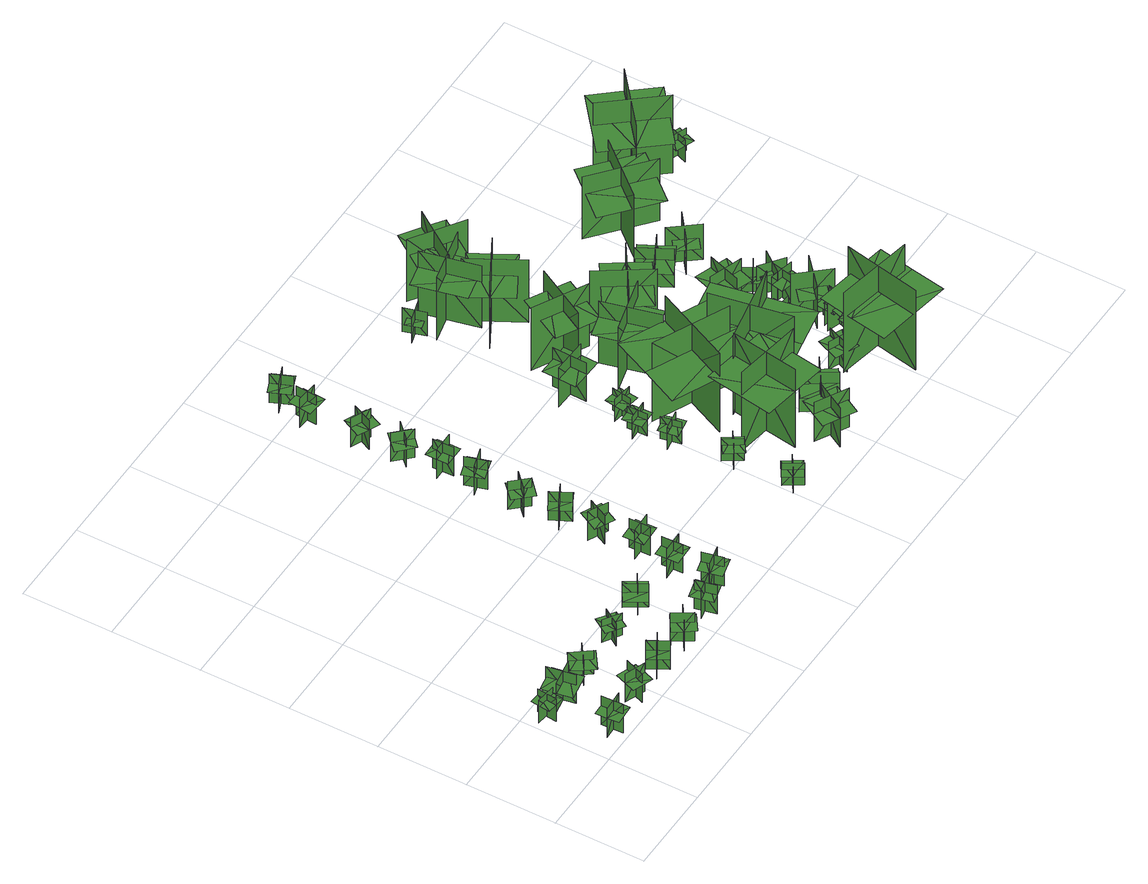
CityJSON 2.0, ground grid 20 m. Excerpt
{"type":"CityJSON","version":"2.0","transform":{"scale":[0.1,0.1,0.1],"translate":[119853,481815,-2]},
"CityObjects":{
"tree1":{"type":"SolitaryVegetationObject","geometry":[{"type":"MultiSurface","lod":"1","boundaries":[[[0,1,2]],[[0,2,3]],[[4,5,6]],[[4,6,7]],[[8,9,10]],[[8,10,11]],[[8,12,13]],[[8,13,9]]]}]},
"tree2":{"type":"SolitaryVegetationObject","geometry":[{"type":"MultiSurface","lod":"1","boundaries":[[[14,15,16]],[[14,16,17]],[[18,19,20]],[[18,20,21]],[[22,23,24]],[[22,24,25]],[[22,25,26]],[[22,26,27]]]}]},
"tree3":{"type":"SolitaryVegetationObject","geometry":[{"type":"MultiSurface","lod":"1","boundaries":[[[28,29,30]],[[28,30,31]],[[32,33,34]],[[32,34,35]],[[36,37,38]],[[36,38,39]],[[36,39,40]],[[36,40,41]]]}]},
"tree4":{"type":"SolitaryVegetationObject","geometry":[{"type":"MultiSurface","lod":"1","boundaries":[[[42,43,44]],[[42,44,45]],[[46,47,48]],[[46,48,49]],[[50,51,52]],[[50,52,53]],[[50,54,55]],[[50,55,51]]]}]},
"tree5":{"type":"SolitaryVegetationObject","geometry":[{"type":"MultiSurface","lod":"1","boundaries":[[[56,57,58]],[[56,58,59]],[[60,61,62]],[[60,62,63]],[[64,65,66]],[[64,66,67]],[[64,67,68]],[[64,68,69]]]}]},
"tree6":{"type":"SolitaryVegetationObject","geometry":[{"type":"MultiSurface","lod":"1","boundaries":[[[70,71,72]],[[70,72,73]],[[74,75,76]],[[74,76,77]],[[78,79,80]],[[78,80,81]],[[78,82,83]],[[78,83,79]]]}]},
"tree7":{"type":"SolitaryVegetationObject","geometry":[{"type":"MultiSurface","lod":"1","boundaries":[[[84,85,86]],[[84,86,87]],[[88,89,90]],[[88,90,91]],[[92,93,94]],[[92,94,95]],[[92,95,96]],[[92,96,97]]]}]},
"tree8":{"type":"SolitaryVegetationObject","geometry":[{"type":"MultiSurface","lod":"1","boundaries":[[[98,99,100]],[[98,100,101]],[[102,103,104]],[[102,104,105]],[[106,107,108]],[[106,108,109]],[[106,110,111]],[[106,111,107]]]}]},
"tree9":{"type":"SolitaryVegetationObject","geometry":[{"type":"MultiSurface","lod":"1","boundaries":[[[112,113,114]],[[112,114,115]],[[116,117,118]],[[116,118,119]],[[120,121,122]],[[120,122,123]],[[120,123,124]],[[120,124,125]]]}]},
"tree10":{"type":"SolitaryVegetationObject","geometry":[{"type":"MultiSurface","lod":"1","boundaries":[[[126,127,128]],[[126,128,129]],[[130,131,132]],[[130,132,133]],[[134,135,136]],[[134,136,137]],[[134,138,139]],[[134,139,135]]]}]},
"tree11":{"type":"SolitaryVegetationObject","geometry":[{"type":"MultiSurface","lod":"1","boundaries":[[[140,141,142]],[[140,142,143]],[[144,145,146]],[[144,146,147]],[[148,149,150]],[[148,150,151]],[[148,152,153]],[[148,153,149]]]}]},
"tree12":{"type":"SolitaryVegetationObject","geometry":[{"type":"MultiSurface","lod":"1","boundaries":[[[154,155,156]],[[154,156,157]],[[158,159,160]],[[158,160,161]],[[162,163,164]],[[162,164,165]],[[162,166,167]],[[162,167,163]]]}]},
"tree13":{"type":"SolitaryVegetationObject","geometry":[{"type":"MultiSurface","lod":"1","boundaries":[[[168,169,170]],[[168,170,171]],[[172,173,174]],[[172,174,175]],[[176,177,178]],[[176,178,179]],[[176,180,181]],[[176,181,177]]]}]},
"tree14":{"type":"SolitaryVegetationObject","geometry":[{"type":"MultiSurface","lod":"1","boundaries":[[[182,183,184]],[[182,184,185]],[[186,187,188]],[[186,188,189]],[[190,191,192]],[[190,192,193]],[[190,194,195]],[[190,195,191]]]}]},
"tree15":{"type":"SolitaryVegetationObject","geometry":[{"type":"MultiSurface","lod":"1","boundaries":[[[196,197,198]],[[196,198,199]],[[200,201,202]],[[200,202,203]],[[204,205,206]],[[204,206,207]],[[204,208,209]],[[204,209,205]]]}]},
"tree16":{"type":"SolitaryVegetationObject","geometry":[{"type":"MultiSurface","lod":"1","boundaries":[[[210,211,212]],[[210,212,213]],[[214,215,216]],[[214,216,217]],[[218,219,220]],[[218,220,221]],[[218,222,223]],[[218,223,219]]]}]},
"tree17":{"type":"SolitaryVegetationObject","geometry":[{"type":"MultiSurface","lod":"1","boundaries":[[[224,225,226]],[[224,226,227]],[[228,229,230]],[[228,230,231]],[[232,233,234]],[[232,234,235]],[[232,236,237]],[[232,237,233]]]}]},
"tree18":{"type":"SolitaryVegetationObject","geometry":[{"type":"MultiSurface","lod":"1","boundaries":[[[238,239,240]],[[238,240,241]],[[242,243,244]],[[242,244,245]],[[246,247,248]],[[246,248,249]],[[246,250,251]],[[246,251,247]]]}]},
"tree19":{"type":"SolitaryVegetationObject","geometry":[{"type":"MultiSurface","lod":"1","boundaries":[[[252,253,254]],[[252,254,255]],[[256,257,258]],[[256,258,259]],[[260,261,262]],[[260,262,263]],[[260,264,265]],[[260,265,261]]]}]},
"tree20":{"type":"SolitaryVegetationObject","geometry":[{"type":"MultiSurface","lod":"1","boundaries":[[[266,267,268]],[[266,268,269]],[[270,271,272]],[[270,272,273]],[[274,275,276]],[[274,276,277]],[[274,278,279]],[[274,279,275]]]}]},
"tree21":{"type":"SolitaryVegetationObject","geometry":[{"type":"MultiSurface","lod":"1","boundaries":[[[280,281,282]],[[280,282,283]],[[284,285,286]],[[284,286,287]],[[288,289,290]],[[288,290,291]],[[288,292,293]],[[288,293,289]]]}]},
"tree22":{"type":"SolitaryVegetationObject","geometry":[{"type":"MultiSurface","lod":"1","boundaries":[[[294,295,296]],[[294,296,297]],[[298,299,300]],[[298,300,301]],[[302,303,304]],[[302,304,305]],[[302,306,307]],[[302,307,303]]]}]},
"tree23":{"type":"SolitaryVegetationObject","geometry":[{"type":"MultiSurface","lod":"1","boundaries":[[[308,309,310]],[[308,310,311]],[[312,313,314]],[[312,314,315]],[[316,317,318]],[[316,318,319]],[[316,319,320]],[[316,320,321]]]}]},
"tree24":{"type":"SolitaryVegetationObject","geometry":[{"type":"MultiSurface","lod":"1","boundaries":[[[322,323,324]],[[322,324,325]],[[326,327,328]],[[326,328,329]],[[330,331,332]],[[330,332,333]],[[330,333,334]],[[330,334,335]]]}]},
"tree25":{"type":"SolitaryVegetationObject","geometry":[{"type":"MultiSurface","lod":"1","boundaries":[[[336,337,338]],[[336,338,339]],[[340,341,342]],[[340,342,343]],[[344,345,346]],[[344,346,347]],[[344,347,348]],[[344,348,349]]]}]},
"tree26":{"type":"SolitaryVegetationObject","geometry":[{"type":"MultiSurface","lod":"1","boundaries":[[[350,351,352]],[[350,352,353]],[[354,355,356]],[[354,356,357]],[[358,359,360]],[[358,360,361]],[[358,361,362]],[[358,362,363]]]}]},
"tree27":{"type":"SolitaryVegetationObject","geometry":[{"type":"MultiSurface","lod":"1","boundaries":[[[364,365,366]],[[364,366,367]],[[368,369,370]],[[368,370,371]],[[372,373,374]],[[372,374,375]],[[372,375,376]],[[372,376,377]]]}]},
"tree28":{"type":"SolitaryVegetationObject","geometry":[{"type":"MultiSurface","lod":"1","boundaries":[[[378,379,380]],[[378,380,381]],[[382,383,384]],[[382,384,385]],[[386,387,388]],[[386,388,389]],[[386,389,390]],[[386,390,391]]]}]},
"tree29":{"type":"SolitaryVegetationObject","geometry":[{"type":"MultiSurface","lod":"1","boundaries":[[[392,393,394]],[[392,394,395]],[[396,397,398]],[[396,398,399]],[[400,401,402]],[[400,402,403]],[[400,403,404]],[[400,404,405]]]}]},
"tree30":{"type":"SolitaryVegetationObject","geometry":[{"type":"MultiSurface","lod":"1","boundaries":[[[406,407,408]],[[406,408,409]],[[410,411,412]],[[410,412,413]],[[414,415,416]],[[414,416,417]],[[414,417,418]],[[414,418,419]]]}]},
"tree31":{"type":"SolitaryVegetationObject","geometry":[{"type":"MultiSurface","lod":"1","boundaries":[[[420,421,422]],[[420,422,423]],[[424,425,426]],[[424,426,427]],[[428,429,430]],[[428,430,431]],[[428,431,432]],[[428,432,433]]]}]},
"tree32":{"type":"SolitaryVegetationObject","geometry":[{"type":"MultiSurface","lod":"1","boundaries":[[[434,435,436]],[[434,436,437]],[[438,439,440]],[[438,440,441]],[[442,443,444]],[[442,444,445]],[[442,445,446]],[[442,446,447]]]}]},
"tree33":{"type":"SolitaryVegetationObject","geometry":[{"type":"MultiSurface","lod":"1","boundaries":[[[448,449,450]],[[448,450,451]],[[452,453,454]],[[452,454,455]],[[456,457,458]],[[456,458,459]],[[456,459,460]],[[456,460,461]]]}]},
"tree34":{"type":"SolitaryVegetationObject","geometry":[{"type":"MultiSurface","lod":"1","boundaries":[[[462,463,464]],[[462,464,465]],[[466,467,468]],[[466,468,469]],[[470,471,472]],[[470,472,473]],[[470,474,475]],[[470,475,471]]]}]},
"tree35":{"type":"SolitaryVegetationObject","geometry":[{"type":"MultiSurface","lod":"1","boundaries":[[[476,477,478]],[[476,478,479]],[[480,481,482]],[[480,482,483]],[[484,485,486]],[[484,486,487]],[[484,488,489]],[[484,489,485]]]}]},
"tree36":{"type":"SolitaryVegetationObject","geometry":[{"type":"MultiSurface","lod":"1","boundaries":[[[490,491,492]],[[490,492,493]],[[494,495,496]],[[494,496,497]],[[498,499,500]],[[498,500,501]],[[498,501,502]],[[498,502,503]]]}]},
"tree37":{"type":"SolitaryVegetationObject","geometry":[{"type":"MultiSurface","lod":"1","boundaries":[[[504,505,506]],[[504,506,507]],[[508,509,510]],[[508,510,511]],[[512,513,514]],[[512,514,515]],[[512,516,517]],[[512,517,513]]]}]},
"tree38":{"type":"SolitaryVegetationObject","geometry":[{"type":"MultiSurface","lod":"1","boundaries":[[[518,519,520]],[[518,520,521]],[[522,523,524]],[[522,524,525]],[[526,527,528]],[[526,528,529]],[[526,530,531]],[[526,531,527]]]}]},
"tree39":{"type":"SolitaryVegetationObject","geometry":[{"type":"MultiSurface","lod":"1","boundaries":[[[532,533,534]],[[532,534,535]],[[536,537,538]],[[536,538,539]],[[540,541,542]],[[540,542,543]],[[540,543,544]],[[540,544,545]]]}]},
"tree40":{"type":"SolitaryVegetationObject","geometry":[{"type":"MultiSurface","lod":"1","boundaries":[[[546,547,548]],[[546,548,549]],[[550,551,552]],[[550,552,553]],[[554,555,556]],[[554,556,557]],[[554,558,559]],[[554,559,555]]]}]},
"tree41":{"type":"SolitaryVegetationObject","geometry":[{"type":"MultiSurface","lod":"1","boundaries":[[[560,561,562]],[[560,562,563]],[[564,565,566]],[[564,566,567]],[[568,569,570]],[[568,570,571]],[[568,572,573]],[[568,573,569]]]}]},
"tree42":{"type":"SolitaryVegetationObject","geometry":[{"type":"MultiSurface","lod":"1","boundaries":[[[574,575,576]],[[574,576,577]],[[578,579,580]],[[578,580,581]],[[582,583,584]],[[582,584,585]],[[582,585,586]],[[582,586,587]]]}]},
"tree43":{"type":"SolitaryVegetationObject","geometry":[{"type":"MultiSurface","lod":"1","boundaries":[[[588,589,590]],[[588,590,591]],[[592,593,594]],[[592,594,595]],[[596,597,598]],[[596,598,599]],[[596,599,600]],[[596,600,601]]]}]},
"tree44":{"type":"SolitaryVegetationObject","geometry":[{"type":"MultiSurface","lod":"1","boundaries":[[[602,603,604]],[[602,604,605]],[[606,607,608]],[[606,608,609]],[[610,611,612]],[[610,612,613]],[[610,613,614]],[[610,614,615]]]}]},
"tree45":{"type":"SolitaryVegetationObject","geometry":[{"type":"MultiSurface","lod":"1","boundaries":[[[616,617,618]],[[616,618,619]],[[620,621,622]],[[620,622,623]],[[624,625,626]],[[624,626,627]],[[624,627,628]],[[624,628,629]]]}]},
"tree46":{"type":"SolitaryVegetationObject","geometry":[{"type":"MultiSurface","lod":"1","boundaries":[[[630,631,632]],[[630,632,633]],[[634,635,636]],[[634,636,637]],[[638,639,640]],[[638,640,641]],[[638,641,642]],[[638,642,643]]]}]},
"tree47":{"type":"SolitaryVegetationObject","geometry":[{"type":"MultiSurface","lod":"1","boundaries":[[[644,645,646]],[[644,646,647]],[[648,649,650]],[[648,650,651]],[[652,653,654]],[[652,654,655]],[[652,655,656]],[[652,656,657]]]}]},
"tree48":{"type":"SolitaryVegetationObject","geometry":[{"type":"MultiSurface","lod":"1","boundaries":[[[658,659,660]],[[658,660,661]],[[662,663,664]],[[662,664,665]],[[666,667,668]],[[666,668,669]],[[666,669,670]],[[666,670,671]]]}]},
"tree49":{"type":"SolitaryVegetationObject","geometry":[{"type":"MultiSurface","lod":"1","boundaries":[[[672,673,674]],[[672,674,675]],[[676,677,678]],[[676,678,679]],[[680,681,682]],[[680,682,683]],[[680,683,684]],[[680,684,685]]]}]},
"tree50":{"type":"SolitaryVegetationObject","geometry":[{"type":"MultiSurface","lod":"1","boundaries":[[[686,687,688]],[[686,688,689]],[[690,691,692]],[[690,692,693]],[[694,695,696]],[[694,696,697]],[[694,697,698]],[[694,698,699]]]}]},
"tree51":{"type":"SolitaryVegetationObject","geometry":[{"type":"MultiSurface","lod":"1","boundaries":[[[700,701,702]],[[700,702,703]],[[704,705,706]],[[704,706,707]],[[708,709,710]],[[708,710,711]],[[708,711,712]],[[708,712,713]]]}]},
"tree52":{"type":"SolitaryVegetationObject","geometry":[{"type":"MultiSurface","lod":"1","boundaries":[[[714,715,716]],[[714,716,717]],[[718,719,720]],[[718,720,721]],[[722,723,724]],[[722,724,725]],[[722,725,726]],[[722,726,727]]]}]},
"tree53":{"type":"SolitaryVegetationObject","geometry":[{"type":"MultiSurface","lod":"1","boundaries":[[[728,729,730]],[[728,730,731]],[[732,733,734]],[[732,734,735]],[[736,737,738]],[[736,738,739]],[[736,739,740]],[[736,740,741]]]}]},
"tree54":{"type":"SolitaryVegetationObject","geometry":[{"type":"MultiSurface","lod":"1","boundaries":[[[742,743,744]],[[742,744,745]],[[746,747,748]],[[746,748,749]],[[750,751,752]],[[750,752,753]],[[750,753,754]],[[750,754,755]]]}]},
"tree55":{"type":"SolitaryVegetationObject","geometry":[{"type":"MultiSurface","lod":"1","boundaries":[[[756,757,758]],[[756,758,759]],[[760,761,762]],[[760,762,763]],[[764,765,766]],[[764,766,767]],[[764,767,768]],[[764,768,769]]]}]},
"tree56":{"type":"SolitaryVegetationObject","geometry":[{"type":"MultiSurface","lod":"1","boundaries":[[[770,771,772]],[[770,772,773]],[[774,775,776]],[[774,776,777]],[[778,779,780]],[[778,780,781]],[[778,781,782]],[[778,782,783]]]}]},
"tree57":{"type":"SolitaryVegetationObject","geometry":[{"type":"MultiSurface","lod":"1","boundaries":[[[784,785,786]],[[784,786,787]],[[788,789,790]],[[788,790,791]],[[792,793,794]],[[792,794,795]],[[792,795,796]],[[792,796,797]]]}]}
},
"vertices":[
[70,59,13],[73,11,13],[73,11,92],[70,59,92],[46,31,13],[94,34,13],[94,34,92],[46,31,92],[46,31,66],[94,34,66],[92,60,66],[45,57,66],[48,5,66],[95,8,66],
[54,158,15],[10,163,15],[10,163,77],[54,158,77],[36,181,15],[31,137,15],[31,137,77],[36,181,77],[36,181,60],[14,183,60],[9,139,60],[31,137,60],[53,135,60],[58,179,60],
[92,128,15],[81,190,15],[81,190,95],[92,128,95],[114,160,15],[114,160,95],[52,149,95],[52,149,15],[114,160,67],[108,193,67],[46,182,67],[52,149,67],[58,115,67],[120,126,67],
[180,66,12],[163,22,12],[163,22,90],[180,66,90],[147,51,12],[191,34,12],[191,34,90],[147,51,90],[147,51,65],[191,34,65],[200,59,65],[156,75,65],[138,27,65],[182,10,65],
[176,139,17],[146,180,17],[146,180,82],[176,139,82],[181,170,17],[181,170,82],[140,140,82],[140,140,17],[181,170,59],[164,192,59],[124,162,59],[140,140,59],[156,118,59],[197,148,59],
[232,31,12],[274,55,12],[274,55,91],[232,31,91],[267,22,12],[244,63,12],[244,63,91],[267,22,91],[267,22,65],[244,63,65],[222,50,65],[245,9,65],[290,34,65],[267,76,65],
[257,170,18],[294,146,18],[294,146,79],[257,170,79],[263,141,18],[287,178,18],[287,178,79],[263,141,79],[263,141,62],[281,129,62],[305,166,62],[287,178,62],[268,191,62],[244,154,62],
[331,60,13],[357,21,13],[357,21,92],[331,60,92],[323,24,13],[363,51,13],[363,51,92],[323,24,92],[323,24,66],[363,51,66],[349,72,66],[309,46,66],[338,3,66],[377,29,66],
[356,149,17],[399,176,17],[399,176,81],[356,149,81],[386,142,17],[386,142,81],[359,185,81],[359,185,17],[386,142,59],[409,157,59],[383,200,59],[359,185,59],[336,171,59],[363,128,59],
[442,21,13],[431,67,13],[431,67,92],[442,21,92],[461,52,13],[415,41,13],[415,41,92],[461,52,92],[461,52,66],[415,41,66],[421,16,66],[467,27,66],[455,78,66],[409,66,66],
[502,94,14],[513,48,14],[513,48,93],[502,94,93],[483,63,14],[529,74,14],[529,74,93],[483,63,93],[483,63,67],[529,74,67],[523,99,67],[477,88,67],[489,37,67],[535,48,67],
[500,182,13],[502,135,13],[502,135,91],[500,182,91],[475,155,13],[523,157,13],[523,157,91],[475,155,91],[475,155,66],[523,157,66],[522,183,66],[474,181,66],[476,130,66],[524,132,66],
[535,236,13],[487,234,13],[487,234,92],[535,236,92],[508,260,13],[510,213,13],[510,213,92],[508,260,92],[508,260,66],[510,213,66],[536,214,66],[534,261,66],[482,259,66],[484,212,66],
[491,305,13],[512,348,13],[512,348,92],[491,305,92],[525,317,13],[483,338,13],[483,338,92],[525,317,92],[525,317,66],[483,338,66],[471,315,66],[513,294,66],[537,340,66],[495,361,66],
[478,400,13],[520,422,13],[520,422,92],[478,400,92],[512,389,13],[490,431,13],[490,431,92],[512,389,92],[512,389,66],[490,431,66],[467,419,66],[489,377,66],[535,401,66],[513,443,66],
[474,513,13],[506,478,13],[506,478,91],[474,513,91],[473,476,13],[507,509,13],[507,509,91],[473,476,91],[473,476,66],[507,509,66],[489,528,66],[455,495,66],[490,457,66],[525,490,66],
[520,603,13],[474,589,13],[474,589,92],[520,603,92],[487,620,13],[501,574,13],[501,574,92],[487,620,92],[487,620,66],[501,574,66],[526,582,66],[512,627,66],[463,612,66],[477,567,66],
[498,649,13],[497,696,13],[497,696,92],[498,649,92],[523,675,13],[475,674,13],[475,674,92],[523,675,92],[523,675,66],[475,674,66],[476,648,66],[523,649,66],[522,701,66],[475,700,66],
[505,774,13],[471,740,13],[471,740,91],[505,774,91],[469,774,13],[502,740,13],[502,740,91],[469,774,91],[469,774,66],[502,740,66],[520,758,66],[487,792,66],[450,755,66],[484,722,66],
[463,861,12],[506,841,12],[506,841,91],[463,861,91],[476,827,12],[496,870,12],[496,870,91],[476,827,91],[476,827,66],[496,870,66],[472,881,66],[452,838,66],[499,816,66],[519,859,66],
[484,996,12],[480,949,12],[480,949,91],[484,996,91],[457,972,12],[504,968,12],[504,968,91],[457,972,91],[457,972,66],[504,968,66],[506,994,66],[459,998,66],[454,947,66],[502,942,66],
[469,1027,13],[513,1045,13],[513,1045,92],[469,1027,92],[502,1013,13],[484,1057,13],[484,1057,92],[502,1013,92],[502,1013,67],[484,1057,67],[460,1047,67],[478,1003,67],[526,1023,67],[508,1067,67],
[799,91,18],[823,54,18],[823,54,79],[799,91,79],[793,62,18],[830,86,18],[830,86,79],[793,62,79],[793,62,62],[804,44,62],[842,67,62],[830,86,62],[818,105,62],[781,81,62],
[821,189,16],[797,226,16],[797,226,77],[821,189,77],[827,218,16],[790,194,16],[790,194,77],[827,218,77],[827,218,60],[815,237,60],[778,212,60],[790,194,60],[803,175,60],[839,200,60],
[798,316,15],[789,359,15],[789,359,76],[798,316,76],[815,340,15],[771,332,15],[771,332,76],[815,340,76],[815,340,59],[810,362,59],[767,353,59],[771,332,59],[775,310,59],[819,318,59],
[759,404,16],[803,406,16],[803,406,77],[759,404,77],[781,384,16],[779,428,16],[779,428,77],[781,384,77],[781,384,60],[803,385,60],[801,430,60],[779,428,60],[757,427,60],[759,383,60],
[782,457,16],[826,451,16],[826,451,77],[782,457,77],[800,433,16],[806,477,16],[806,477,77],[800,433,77],[800,433,60],[822,430,60],[828,474,60],[806,477,60],[784,480,60],[778,436,60],
[800,533,15],[803,610,15],[803,610,122],[800,533,122],[838,568,15],[761,571,15],[761,571,122],[838,568,122],[838,568,92],[839,607,92],[762,609,92],[761,571,92],[759,532,92],[837,529,92],
[845,209,11],[999,185,11],[999,185,227],[845,209,227],[906,125,11],[929,278,11],[929,278,227],[906,125,227],[906,125,166],[983,113,166],[1006,266,166],[929,278,166],[853,290,166],[829,137,166],
[936,100,14],[1004,63,14],[1004,63,122],[936,100,122],[950,50,14],[987,118,14],[987,118,122],[950,50,122],[950,50,92],[984,32,92],[1021,100,92],[987,118,92],[953,137,92],[916,69,92],
[944,441,13],[944,441,230],[865,271,230],[865,271,13],[985,321,13],[985,321,230],[822,397,230],[822,397,13],[1010,309,159],[1050,394,159],[846,489,159],[807,404,159],[767,319,159],[971,225,159],
[982,113,13],[1047,156,13],[1047,156,121],[982,113,121],[1033,102,13],[990,167,13],[990,167,121],[1033,102,121],[1033,102,91],[1065,124,91],[1022,188,91],[990,167,91],[957,145,91],[1000,81,91],
[761,903,16],[809,917,16],[809,917,82],[761,903,82],[792,887,16],[778,934,16],[778,934,82],[792,887,82],[791,892,57],[810,898,57],[800,931,57],[781,925,57],[761,920,57],[771,886,57],
[939,443,9],[907,569,9],[907,569,181],[939,443,181],[991,532,9],[865,500,9],[865,500,181],[991,532,181],[936,454,137],[907,569,137],[857,556,137],[886,441,137],[986,467,137],[956,582,137],
[921,701,8],[859,586,8],[859,586,181],[921,701,181],[823,671,8],[937,609,8],[937,609,181],[823,671,181],[916,691,136],[859,586,136],[905,562,136],[961,666,136],[871,715,136],[814,611,136],
[920,274,11],[920,274,228],[1104,309,228],[1104,309,11],[994,377,11],[994,377,228],[1027,200,228],[1027,200,11],[989,405,157],[897,387,157],[938,167,157],[1030,184,157],[1122,201,157],[1081,422,157],
[872,812,8],[843,938,8],[843,938,180],[872,812,180],[926,899,8],[800,870,8],[800,870,180],[926,899,180],[870,822,136],[843,938,136],[793,927,136],[820,811,136],[920,834,136],[893,950,136],
[833,770,8],[947,833,8],[947,833,180],[833,770,180],[932,742,8],[869,856,8],[869,856,180],[932,742,180],[843,775,136],[947,833,136],[922,878,136],[818,820,136],[868,730,136],[972,788,136],
[1009,479,11],[1000,435,11],[1000,435,73],[1009,479,73],[984,462,11],[1028,454,11],[1028,454,73],[984,462,73],[984,462,56],[980,440,56],[1024,432,56],[1028,454,56],[1032,476,56],[988,484,56],
[1067,605,10],[959,533,10],[959,533,182],[1067,605,182],[966,625,10],[1038,516,10],[1038,516,182],[966,625,182],[1058,599,138],[959,533,138],[987,490,138],[1086,556,138],[1030,642,138],[931,576,138],
[864,880,8],[938,987,8],[938,987,180],[864,880,180],[965,899,8],[858,973,8],[858,973,180],[965,899,180],[870,889,135],[938,987,135],[896,1016,135],[828,919,135],[912,860,135],[980,957,135],
[1115,176,16],[1166,155,16],[1166,155,92],[1115,176,92],[1129,142,16],[1150,193,16],[1150,193,92],[1129,142,92],[1129,142,71],[1154,131,71],[1176,182,71],[1150,193,71],[1125,204,71],[1103,153,71],
[1158,293,12],[1080,300,12],[1080,300,120],[1158,293,120],[1125,333,12],[1118,256,12],[1118,256,120],[1125,333,120],[1125,333,90],[1086,336,90],[1079,259,90],[1118,256,90],[1156,252,90],[1163,329,90],
[1118,144,23],[1291,110,23],[1291,110,242],[1118,144,242],[1196,28,23],[1230,201,23],[1230,201,242],[1196,28,242],[1126,130,172],[1112,49,172],[1286,19,172],[1300,99,172],[1314,179,172],[1141,210,172],
[1205,139,27],[1214,193,27],[1214,193,104],[1205,139,104],[1235,160,27],[1180,169,27],[1180,169,104],[1235,160,104],[1235,160,83],[1240,187,83],[1185,196,83],[1180,169,83],[1176,142,83],[1230,132,83],
[1214,187,28],[1232,245,28],[1232,245,110],[1214,187,110],[1252,207,28],[1193,225,28],[1193,225,110],[1252,207,110],[1246,209,79],[1253,233,79],[1212,246,79],[1204,222,79],[1196,198,79],[1238,185,79],
[1123,448,14],[1197,423,14],[1197,423,121],[1123,448,121],[1146,402,14],[1171,475,14],[1171,475,121],[1146,402,121],[1146,402,91],[1182,389,91],[1208,462,91],[1171,475,91],[1134,488,91],[1109,414,91],
[1245,232,30],[1201,237,30],[1201,237,92],[1245,232,92],[1226,255,30],[1221,211,30],[1221,211,92],[1226,255,92],[1226,255,74],[1204,258,74],[1199,214,74],[1221,211,74],[1243,209,74],[1248,252,74],
[1252,303,29],[1188,246,29],[1188,246,144],[1252,303,144],[1191,307,29],[1248,242,29],[1248,242,144],[1191,307,144],[1198,299,101],[1171,276,101],[1211,230,101],[1238,254,101],[1265,277,101],[1225,323,101],
[1152,547,14],[1116,615,14],[1116,615,121],[1152,547,121],[1168,596,14],[1099,560,14],[1099,560,121],[1168,596,121],[1168,596,91],[1150,630,91],[1081,594,91],[1099,560,91],[1117,526,91],[1186,562,91],
[1220,322,29],[1232,376,29],[1232,376,106],[1220,322,106],[1251,342,29],[1197,354,29],[1197,354,106],[1251,342,106],[1251,342,85],[1257,369,85],[1203,381,85],[1197,354,85],[1191,327,85],[1245,315,85],
[1198,426,27],[1224,383,27],[1224,383,93],[1198,426,93],[1190,392,27],[1232,417,27],[1232,417,93],[1190,392,93],[1195,395,68],[1205,377,68],[1235,395,68],[1225,412,68],[1214,430,68],[1184,412,68],
[1254,354,28],[1205,392,28],[1205,392,110],[1254,354,110],[1248,397,28],[1211,349,28],[1211,349,110],[1248,397,110],[1244,392,79],[1224,407,79],[1197,373,79],[1217,358,79],[1238,342,79],[1264,376,79],
[1182,537,29],[1240,583,29],[1240,583,127],[1182,537,127],[1234,531,29],[1188,589,29],[1188,589,127],[1234,531,127],[1229,538,90],[1253,557,90],[1220,597,90],[1196,578,90],[1172,560,90],[1205,519,90],
[1275,770,26],[1173,651,26],[1173,651,197],[1275,770,197],[1163,761,26],[1283,658,26],[1283,658,197],[1163,761,197],[1168,757,149],[1123,705,149],[1233,610,149],[1278,662,149],[1323,715,149],[1213,809,149],
[1313,826,20],[1411,706,20],[1411,706,236],[1313,826,236],[1302,723,20],[1422,822,20],[1422,822,236],[1302,723,236],[1302,723,175],[1351,664,175],[1471,762,175],[1422,822,175],[1373,882,175],[1253,783,175],
[1471,712,27],[1429,727,27],[1429,727,88],[1471,712,88],[1458,739,27],[1443,697,27],[1443,697,88],[1458,739,88],[1458,739,71],[1437,746,71],[1422,705,71],[1443,697,71],[1464,690,71],[1479,731,71]
]}
